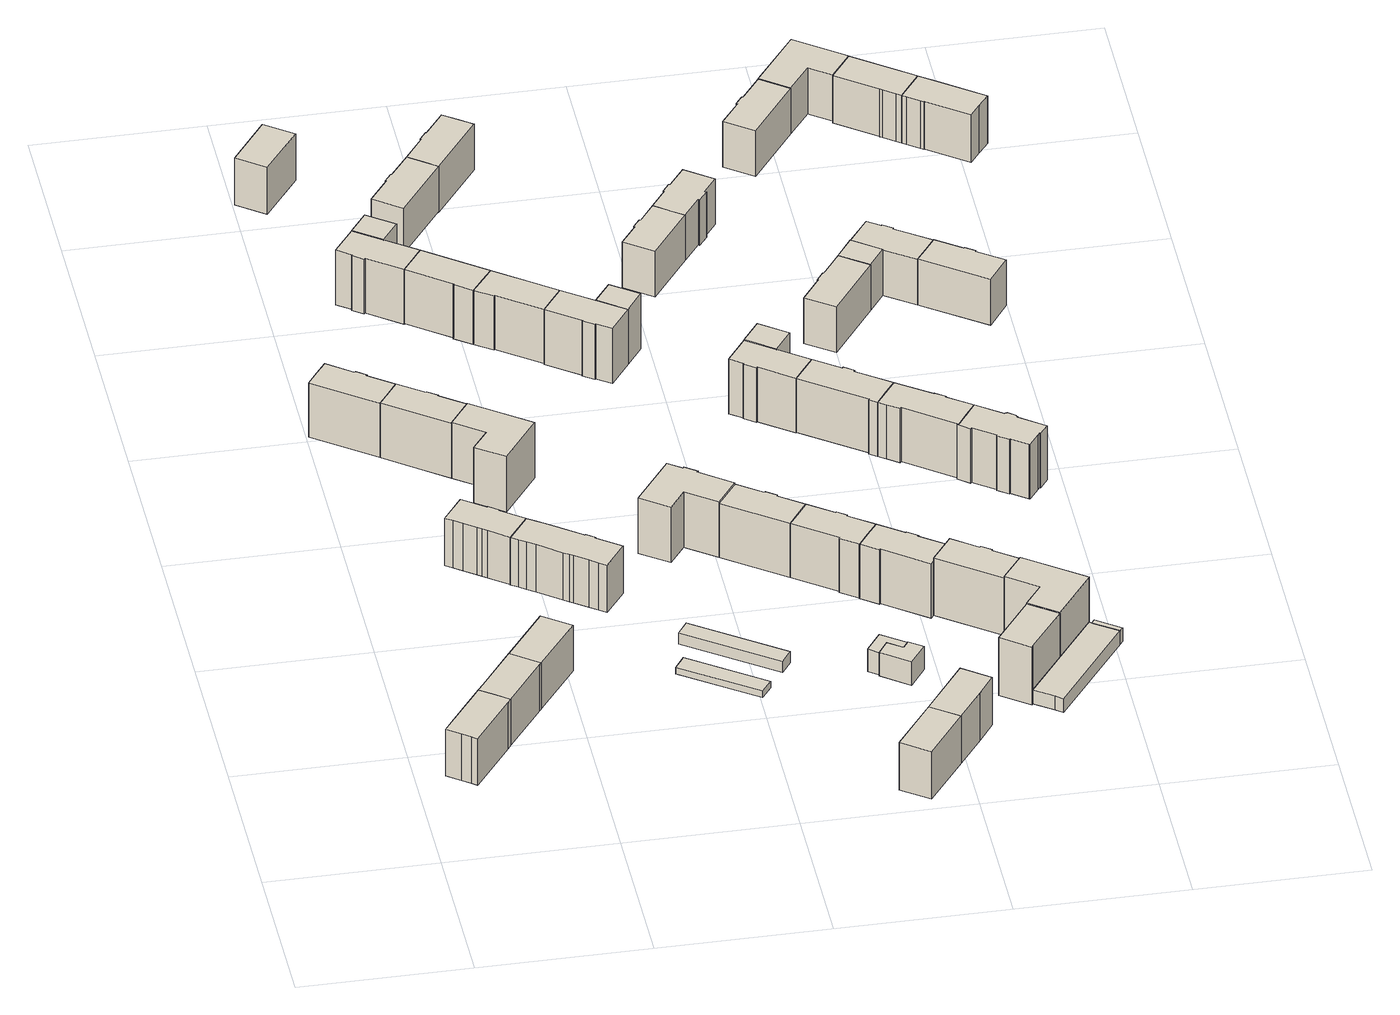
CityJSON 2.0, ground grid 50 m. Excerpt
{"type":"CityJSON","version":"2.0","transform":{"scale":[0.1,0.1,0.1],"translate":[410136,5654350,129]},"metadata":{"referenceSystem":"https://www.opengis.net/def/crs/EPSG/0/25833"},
"CityObjects":{
"building1":{"type":"Building","attributes":{"Dachtyp_tdc":"tdcGableRoof","Gemeindeschluessel":14612000,"Dachneigung":37.57,"QualitaetDacherkennung":83,"Geometrietyp2DReferenz":"3000","measuredHeight":17.57,"function":"31001_9998","roofType":"3100"},"geometry":[{"type":"Solid","lod":"1","boundaries":[[[[0,1,2,3,4,5,6,7,8,9]],[[10,11,12,13,14,15,16,17,18,19]],[[9,11,10,0]],[[8,12,11,9]],[[7,13,12,8]],[[6,14,13,7]],[[5,15,14,6]],[[4,16,15,5]],[[3,17,16,4]],[[2,18,17,3]],[[1,19,18,2]],[[0,10,19,1]]]]}]},
"building2":{"type":"Building","attributes":{"Dachtyp_tdc":"tdcFreeFormRoof","Gemeindeschluessel":14612000,"Dachneigung":37.71,"QualitaetDacherkennung":87,"Geometrietyp2DReferenz":"3000","measuredHeight":17.59,"function":"31001_9998","roofType":"5000"},"geometry":[{"type":"Solid","lod":"1","boundaries":[[[[4,2,20,21,22,23]],[[16,24,25,26,27,18]],[[23,24,16,4]],[[22,25,24,23]],[[21,26,25,22]],[[20,27,26,21]],[[2,18,27,20]],[[4,16,18,2]]]]}]},
"building3":{"type":"Building","attributes":{"Dachtyp_tdc":"tdcFreeFormRoof","Gemeindeschluessel":14612000,"Dachneigung":37.83,"QualitaetDacherkennung":88,"Geometrietyp2DReferenz":"3000","measuredHeight":17.58,"function":"31001_9998","roofType":"5000"},"geometry":[{"type":"Solid","lod":"1","boundaries":[[[[28,29,30,31,32]],[[33,34,35,36,37]],[[32,34,33,28]],[[31,35,34,32]],[[30,36,35,31]],[[29,37,36,30]],[[28,33,37,29]]]]}]},
"building4":{"type":"Building","attributes":{"Dachtyp_tdc":"tdcGableRoof","Gemeindeschluessel":14612000,"Dachneigung":37.87,"QualitaetDacherkennung":67,"Geometrietyp2DReferenz":"3000","measuredHeight":20.42,"function":"31001_9998","roofType":"3100"},"geometry":[{"type":"Solid","lod":"1","boundaries":[[[[38,39,40,41,42,43,44,45,46,47]],[[48,49,50,51,52,53,54,55,56,57]],[[47,49,48,38]],[[46,50,49,47]],[[45,51,50,46]],[[44,52,51,45]],[[43,53,52,44]],[[42,54,53,43]],[[41,55,54,42]],[[40,56,55,41]],[[39,57,56,40]],[[38,48,57,39]]]]}]},
"building5":{"type":"Building","attributes":{"Dachtyp_tdc":"tdcFreeFormRoof","Gemeindeschluessel":14612000,"Dachneigung":38.05,"QualitaetDacherkennung":82,"Geometrietyp2DReferenz":"3000","measuredHeight":18,"function":"31001_9998","roofType":"5000"},"geometry":[{"type":"Solid","lod":"1","boundaries":[[[[58,59,60,61,62,63,64,65,66,67,68,69,70]],[[71,72,73,74,75,76,77,78,79,80,81,82,83]],[[70,72,71,58]],[[69,73,72,70]],[[68,74,73,69]],[[67,75,74,68]],[[66,76,75,67]],[[65,77,76,66]],[[64,78,77,65]],[[63,79,78,64]],[[62,80,79,63]],[[61,81,80,62]],[[60,82,81,61]],[[59,83,82,60]],[[58,71,83,59]]]]}]},
"building6":{"type":"Building","attributes":{"Dachtyp_tdc":"tdcGableRoof","Gemeindeschluessel":14612000,"Dachneigung":37.83,"QualitaetDacherkennung":66,"Geometrietyp2DReferenz":"3000","measuredHeight":20.47,"function":"31001_9998","roofType":"3100"},"geometry":[{"type":"Solid","lod":"1","boundaries":[[[[84,85,86,87,88,89,90,91,92,93]],[[94,51,95,96,97,98,99,100,101,53]],[[93,51,94,84]],[[92,95,51,93]],[[91,96,95,92]],[[90,97,96,91]],[[89,98,97,90]],[[88,99,98,89]],[[87,100,99,88]],[[86,101,100,87]],[[85,53,101,86]],[[84,94,53,85]]]]}]},
"building7":{"type":"Building","attributes":{"Dachtyp_tdc":"tdcFreeFormRoof","Gemeindeschluessel":14612000,"Dachneigung":37.45,"QualitaetDacherkennung":85,"Geometrietyp2DReferenz":"3000","measuredHeight":18.05,"function":"31001_9998","roofType":"5000"},"geometry":[{"type":"Solid","lod":"1","boundaries":[[[[102,103,104,105,106,107,108,109,110,111,112,113,114,115,116,117,118,119,120]],[[121,122,123,124,125,126,127,128,129,130,131,132,133,134,135,136,137,138,139]],[[120,122,121,102]],[[119,123,122,120]],[[118,124,123,119]],[[117,125,124,118]],[[116,126,125,117]],[[115,127,126,116]],[[114,128,127,115]],[[113,129,128,114]],[[112,130,129,113]],[[111,131,130,112]],[[110,132,131,111]],[[109,133,132,110]],[[108,134,133,109]],[[107,135,134,108]],[[106,136,135,107]],[[105,137,136,106]],[[104,138,137,105]],[[103,139,138,104]],[[102,121,139,103]]]]}]},
"building8":{"type":"Building","attributes":{"Dachtyp_tdc":"tdcFreeFormRoof","Gemeindeschluessel":14612000,"Dachneigung":40.35,"QualitaetDacherkennung":37,"Geometrietyp2DReferenz":"3000","measuredHeight":20.98,"function":"31001_9998","roofType":"5000"},"geometry":[{"type":"Solid","lod":"1","boundaries":[[[[140,141,142,143,144,145]],[[146,147,101,99,148,149]],[[145,147,146,140]],[[144,101,147,145]],[[143,99,101,144]],[[142,148,99,143]],[[141,149,148,142]],[[140,146,149,141]]]]}]},
"building9":{"type":"Building","attributes":{"Dachtyp_tdc":"tdcHipAndGableRoof","Gemeindeschluessel":14612000,"Dachneigung":36.83,"QualitaetDacherkennung":81,"Geometrietyp2DReferenz":"3000","measuredHeight":17.67,"function":"31001_9998","roofType":"5000"},"geometry":[{"type":"Solid","lod":"1","boundaries":[[[[150,151,152,153]],[[154,155,156,157]],[[153,155,154,150]],[[152,156,155,153]],[[151,157,156,152]],[[150,154,157,151]]]]}]},
"building10":{"type":"Building","attributes":{"Gemeindeschluessel":14612000,"Geometrietyp2DReferenz":"3000","function":"31001_9998","roofType":"9999"},"children":["building10-1","building10-2"]},
"building10-1":{"type":"BuildingPart","attributes":{"Dachtyp_tdc":"tdcHipAndGableRoof","Dachneigung":36.81,"QualitaetDacherkennung":64,"Geometrietyp2DReferenz":"3000","measuredHeight":20.54,"roofType":"5000"},"parents":["building10"],"geometry":[{"type":"Solid","lod":"1","boundaries":[[[[158,159,160,161]],[[162,163,164,165]],[[161,163,162,158]],[[160,164,163,161]],[[159,165,164,160]],[[158,162,165,159]]]]}]},
"building10-2":{"type":"BuildingPart","attributes":{"Dachtyp_tdc":"tdcHipAndGableRoof","Dachneigung":37.58,"QualitaetDacherkennung":65,"Geometrietyp2DReferenz":"3000","measuredHeight":20.61,"roofType":"5000"},"parents":["building10"],"geometry":[{"type":"Solid","lod":"1","boundaries":[[[[166,167,168,169,170,171,172,173,174,175]],[[176,177,178,179,180,181,182,162,165,183]],[[175,177,176,166]],[[174,178,177,175]],[[173,179,178,174]],[[172,180,179,173]],[[171,181,180,172]],[[170,182,181,171]],[[169,162,182,170]],[[168,165,162,169]],[[167,183,165,168]],[[166,176,183,167]]]]}]},
"building11":{"type":"Building","attributes":{"Dachtyp_tdc":"tdcPolyFlatRoof","Gemeindeschluessel":14612000,"Dachneigung":2.98,"QualitaetDacherkennung":85,"Geometrietyp2DReferenz":"3000","measuredHeight":2.38,"function":"31001_2463","roofType":"2100"},"geometry":[{"type":"Solid","lod":"1","boundaries":[[[[184,185,186,187]],[[188,189,190,191]],[[187,189,188,184]],[[186,190,189,187]],[[185,191,190,186]],[[184,188,191,185]]]]}]},
"building12":{"type":"Building","attributes":{"Dachtyp_tdc":"tdcGableRoof","Gemeindeschluessel":14612000,"Dachneigung":10.76,"QualitaetDacherkennung":6,"Geometrietyp2DReferenz":"3000","measuredHeight":5.97,"function":"31001_2463","roofType":"3100"},"geometry":[{"type":"Solid","lod":"1","boundaries":[[[[192,193,194,195]],[[196,197,198,199]],[[195,197,196,192]],[[194,198,197,195]],[[193,199,198,194]],[[192,196,199,193]]]]}]},
"building13":{"type":"Building","attributes":{"Dachtyp_tdc":"tdcGableRoof","Gemeindeschluessel":14612000,"Dachneigung":37.55,"QualitaetDacherkennung":70,"Geometrietyp2DReferenz":"3000","measuredHeight":20.41,"function":"31001_9998","roofType":"3100"},"geometry":[{"type":"Solid","lod":"1","boundaries":[[[[200,201,202,203,204,167,205,175,206]],[[207,208,209,210,211,212,213,214,215]],[[206,208,207,200]],[[175,209,208,206]],[[205,210,209,175]],[[167,211,210,205]],[[204,212,211,167]],[[203,213,212,204]],[[202,214,213,203]],[[201,215,214,202]],[[200,207,215,201]]]]}]},
"building14":{"type":"Building","attributes":{"Dachtyp_tdc":"tdcHipAndGableRoof","Gemeindeschluessel":14612000,"Dachneigung":37.38,"QualitaetDacherkennung":82,"Geometrietyp2DReferenz":"3000","measuredHeight":17.36,"function":"31001_9998","roofType":"5000"},"geometry":[{"type":"Solid","lod":"1","boundaries":[[[[216,217,218,219,220,221,222,223,224]],[[225,226,227,228,229,230,231,232,233]],[[224,226,225,216]],[[223,227,226,224]],[[222,228,227,223]],[[221,229,228,222]],[[220,230,229,221]],[[219,231,230,220]],[[218,232,231,219]],[[217,233,232,218]],[[216,225,233,217]]]]}]},
"building15":{"type":"Building","attributes":{"Dachtyp_tdc":"tdcFreeFormRoof","Gemeindeschluessel":14612000,"Dachneigung":41.15,"QualitaetDacherkennung":49,"Geometrietyp2DReferenz":"3000","measuredHeight":20.94,"function":"31001_9998","roofType":"5000"},"geometry":[{"type":"Solid","lod":"1","boundaries":[[[[234,235,236,237,238,239,240,241,242,243]],[[244,245,246,247,248,249,250,251,252,253]],[[243,245,244,234]],[[242,246,245,243]],[[241,247,246,242]],[[240,248,247,241]],[[239,249,248,240]],[[238,250,249,239]],[[237,251,250,238]],[[236,252,251,237]],[[235,253,252,236]],[[234,244,253,235]]]]}]},
"building16":{"type":"Building","attributes":{"Dachtyp_tdc":"tdcGableRoof","Gemeindeschluessel":14612000,"Dachneigung":37.67,"QualitaetDacherkennung":70,"Geometrietyp2DReferenz":"3000","measuredHeight":20.42,"function":"31001_9998","roofType":"3100"},"geometry":[{"type":"Solid","lod":"1","boundaries":[[[[254,255,256,257,258,204,203,202,201]],[[259,215,214,213,212,260,261,262,263]],[[201,215,259,254]],[[202,214,215,201]],[[203,213,214,202]],[[204,212,213,203]],[[258,260,212,204]],[[257,261,260,258]],[[256,262,261,257]],[[255,263,262,256]],[[254,259,263,255]]]]}]},
"building17":{"type":"Building","attributes":{"Dachtyp_tdc":"tdcGableRoof","Gemeindeschluessel":14612000,"Dachneigung":37.59,"QualitaetDacherkennung":86,"Geometrietyp2DReferenz":"3000","measuredHeight":17.93,"function":"31001_9998","roofType":"3100"},"geometry":[{"type":"Solid","lod":"1","boundaries":[[[[264,265,266,267]],[[268,269,270,271]],[[267,269,268,264]],[[266,270,269,267]],[[265,271,270,266]],[[264,268,271,265]]]]}]},
"building18":{"type":"Building","attributes":{"Dachtyp_tdc":"tdcGableRoof","Gemeindeschluessel":14612000,"Dachneigung":37.91,"QualitaetDacherkennung":81,"Geometrietyp2DReferenz":"3000","measuredHeight":20.48,"function":"31001_9998","roofType":"3100"},"geometry":[{"type":"Solid","lod":"1","boundaries":[[[[272,273,274,275,276,277,278,279,280,281]],[[282,249,283,284,285,286,287,288,289,250]],[[281,249,282,272]],[[280,283,249,281]],[[279,284,283,280]],[[278,285,284,279]],[[277,286,285,278]],[[276,287,286,277]],[[275,288,287,276]],[[274,289,288,275]],[[273,250,289,274]],[[272,282,250,273]]]]}]},
"building19":{"type":"Building","attributes":{"Gemeindeschluessel":14612000,"Geometrietyp2DReferenz":"3000","function":"31001_9998","roofType":"9999"},"children":["building19-1","building19-2"]},
"building19-1":{"type":"BuildingPart","attributes":{"Dachtyp_tdc":"tdcHipAndGableRoof","Dachneigung":37.57,"QualitaetDacherkennung":67,"Geometrietyp2DReferenz":"3000","measuredHeight":20.62,"roofType":"5000"},"parents":["building19"],"geometry":[{"type":"Solid","lod":"1","boundaries":[[[[290,291,292,293,294,295,258,257,256,296]],[[297,298,299,300,301,302,303,304,305,306]],[[296,298,297,290]],[[256,299,298,296]],[[257,300,299,256]],[[258,301,300,257]],[[295,302,301,258]],[[294,303,302,295]],[[293,304,303,294]],[[292,305,304,293]],[[291,306,305,292]],[[290,297,306,291]]]]}]},
"building19-2":{"type":"BuildingPart","attributes":{"Dachtyp_tdc":"tdcHipAndGableRoof","Dachneigung":37.26,"QualitaetDacherkennung":61,"Geometrietyp2DReferenz":"3000","measuredHeight":20.54,"roofType":"5000"},"parents":["building19"],"geometry":[{"type":"Solid","lod":"1","boundaries":[[[[307,308,309,310]],[[302,311,312,303]],[[310,311,302,307]],[[309,312,311,310]],[[308,303,312,309]],[[307,302,303,308]]]]}]},
"building20":{"type":"Building","attributes":{"Dachtyp_tdc":"tdcGableRoof","Gemeindeschluessel":14612000,"Dachneigung":37.75,"QualitaetDacherkennung":85,"Geometrietyp2DReferenz":"3000","measuredHeight":17.6,"function":"31001_9998","roofType":"3100"},"geometry":[{"type":"Solid","lod":"1","boundaries":[[[[313,314,223,315,221,316,317,318,319,320,321,322]],[[323,324,325,326,327,328,329,330,331,332,333,334]],[[322,324,323,313]],[[321,325,324,322]],[[320,326,325,321]],[[319,327,326,320]],[[318,328,327,319]],[[317,329,328,318]],[[316,330,329,317]],[[221,331,330,316]],[[315,332,331,221]],[[223,333,332,315]],[[314,334,333,223]],[[313,323,334,314]]]]}]},
"building21":{"type":"Building","attributes":{"Dachtyp_tdc":"tdcFreeFormRoof","Gemeindeschluessel":14612000,"Dachneigung":66.85,"QualitaetDacherkennung":15,"Geometrietyp2DReferenz":"3000","measuredHeight":9.74,"function":"31001_9998","roofType":"5000"},"geometry":[{"type":"Solid","lod":"1","boundaries":[[[[335,336,337,338,339,340]],[[341,342,343,344,345,346]],[[340,342,341,335]],[[339,343,342,340]],[[338,344,343,339]],[[337,345,344,338]],[[336,346,345,337]],[[335,341,346,336]]]]}]},
"building22":{"type":"Building","attributes":{"Dachtyp_tdc":"tdcFreeFormRoof","Gemeindeschluessel":14612000,"Dachneigung":37.5,"QualitaetDacherkennung":86,"Geometrietyp2DReferenz":"3000","measuredHeight":17.96,"function":"31001_9998","roofType":"5000"},"geometry":[{"type":"Solid","lod":"1","boundaries":[[[[267,266,347,348,349]],[[350,351,352,353,354]],[[349,351,350,267]],[[348,352,351,349]],[[347,353,352,348]],[[266,354,353,347]],[[267,350,354,266]]]]}]},
"building23":{"type":"Building","attributes":{"Dachtyp_tdc":"tdcFreeFormRoof","Gemeindeschluessel":14612000,"Dachneigung":45.91,"QualitaetDacherkennung":83,"Geometrietyp2DReferenz":"3000","measuredHeight":9.21,"function":"31001_9998","roofType":"5000"},"geometry":[{"type":"Solid","lod":"1","boundaries":[[[[355,356,357,358,359,360,361]],[[362,363,364,365,366,367,368]],[[361,363,362,355]],[[360,364,363,361]],[[359,365,364,360]],[[358,366,365,359]],[[357,367,366,358]],[[356,368,367,357]],[[355,362,368,356]]]]}]},
"building24":{"type":"Building","attributes":{"Dachtyp_tdc":"tdcGableRoof","Gemeindeschluessel":14612000,"Dachneigung":37.42,"QualitaetDacherkennung":82,"Geometrietyp2DReferenz":"3000","measuredHeight":20.48,"function":"31001_9998","roofType":"3100"},"geometry":[{"type":"Solid","lod":"1","boundaries":[[[[369,370,371,372,373,374,375,376,377,276,275,274,378]],[[379,380,289,288,287,381,382,383,384,385,386,387,388]],[[378,380,379,369]],[[274,289,380,378]],[[275,288,289,274]],[[276,287,288,275]],[[377,381,287,276]],[[376,382,381,377]],[[375,383,382,376]],[[374,384,383,375]],[[373,385,384,374]],[[372,386,385,373]],[[371,387,386,372]],[[370,388,387,371]],[[369,379,388,370]]]]}]},
"building25":{"type":"Building","attributes":{"Dachtyp_tdc":"tdcFreeFormRoof","Gemeindeschluessel":14612000,"Dachneigung":37.56,"QualitaetDacherkennung":84,"Geometrietyp2DReferenz":"3000","measuredHeight":20.49,"function":"31001_9998","roofType":"5000"},"geometry":[{"type":"Solid","lod":"1","boundaries":[[[[370,389,390,391,392,393,394,395,396,397,373,371]],[[398,399,400,401,402,403,404,405,406,407,408,409]],[[371,399,398,370]],[[373,400,399,371]],[[397,401,400,373]],[[396,402,401,397]],[[395,403,402,396]],[[394,404,403,395]],[[393,405,404,394]],[[392,406,405,393]],[[391,407,406,392]],[[390,408,407,391]],[[389,409,408,390]],[[370,398,409,389]]]]}]},
"building26":{"type":"Building","attributes":{"Gemeindeschluessel":14612000,"Geometrietyp2DReferenz":"3000","function":"31001_9998","roofType":"9999"},"children":["building26-1","building26-2"]},
"building26-1":{"type":"BuildingPart","attributes":{"Dachtyp_tdc":"tdcHipAndGableRoof","Dachneigung":36.98,"QualitaetDacherkennung":64,"Geometrietyp2DReferenz":"3000","measuredHeight":20.52,"roofType":"5000"},"parents":["building26"],"geometry":[{"type":"Solid","lod":"1","boundaries":[[[[410,411,412,413]],[[414,415,416,417]],[[413,415,414,410]],[[412,416,415,413]],[[411,417,416,412]],[[410,414,417,411]]]]}]},
"building26-2":{"type":"BuildingPart","attributes":{"Dachtyp_tdc":"tdcHipAndGableRoof","Dachneigung":37.46,"QualitaetDacherkennung":65,"Geometrietyp2DReferenz":"3000","measuredHeight":20.56,"roofType":"5000"},"parents":["building26"],"geometry":[{"type":"Solid","lod":"1","boundaries":[[[[418,419,420,421,422,423,424,425,426,427]],[[428,429,430,431,432,433,434,414,417,435]],[[427,429,428,418]],[[426,430,429,427]],[[425,431,430,426]],[[424,432,431,425]],[[423,433,432,424]],[[422,434,433,423]],[[421,414,434,422]],[[420,417,414,421]],[[419,435,417,420]],[[418,428,435,419]]]]}]},
"building27":{"type":"Building","attributes":{"Dachtyp_tdc":"tdcHipAndGableRoof","Gemeindeschluessel":14612000,"Dachneigung":37.57,"QualitaetDacherkennung":80,"Geometrietyp2DReferenz":"3000","measuredHeight":17.49,"function":"31001_9998","roofType":"5000"},"geometry":[{"type":"Solid","lod":"1","boundaries":[[[[436,437,438,439,440,441,442,443,444,445]],[[446,447,448,449,450,451,452,453,454,455]],[[445,447,446,436]],[[444,448,447,445]],[[443,449,448,444]],[[442,450,449,443]],[[441,451,450,442]],[[440,452,451,441]],[[439,453,452,440]],[[438,454,453,439]],[[437,455,454,438]],[[436,446,455,437]]]]}]},
"building28":{"type":"Building","attributes":{"Dachtyp_tdc":"tdcHipAndGableRoof","Gemeindeschluessel":14612000,"Dachneigung":37.59,"QualitaetDacherkennung":79,"Geometrietyp2DReferenz":"3000","measuredHeight":21.52,"function":"31001_9998","roofType":"5000"},"geometry":[{"type":"Solid","lod":"1","boundaries":[[[[456,457,458,459,460,461,462,463,464,465]],[[466,467,468,469,470,406,405,471,472,473]],[[465,467,466,456]],[[464,468,467,465]],[[463,469,468,464]],[[462,470,469,463]],[[461,406,470,462]],[[460,405,406,461]],[[459,471,405,460]],[[458,472,471,459]],[[457,473,472,458]],[[456,466,473,457]]]]}]},
"building29":{"type":"Building","attributes":{"Dachtyp_tdc":"tdcGableRoof","Gemeindeschluessel":14612000,"Dachneigung":37.75,"QualitaetDacherkennung":70,"Geometrietyp2DReferenz":"3000","measuredHeight":20.46,"function":"31001_9998","roofType":"3100"},"geometry":[{"type":"Solid","lod":"1","boundaries":[[[[474,475,476,477,478,479,480,481,482,483,419,418,427]],[[484,485,486,487,488,489,490,491,492,493,494,495,496]],[[427,485,484,474]],[[418,486,485,427]],[[419,487,486,418]],[[483,488,487,419]],[[482,489,488,483]],[[481,490,489,482]],[[480,491,490,481]],[[479,492,491,480]],[[478,493,492,479]],[[477,494,493,478]],[[476,495,494,477]],[[475,496,495,476]],[[474,484,496,475]]]]}]},
"building30":{"type":"Building","attributes":{"Gemeindeschluessel":14612000,"Geometrietyp2DReferenz":"3000","function":"31001_9998","roofType":"9999"},"children":["building30-1","building30-2","building30-3"]},
"building30-1":{"type":"BuildingPart","attributes":{"Dachtyp_tdc":"tdcPolyFlatRoof","Dachneigung":4.83,"QualitaetDacherkennung":64,"Geometrietyp2DReferenz":"3000","measuredHeight":4.69,"roofType":"2100"},"parents":["building30"],"geometry":[{"type":"Solid","lod":"1","boundaries":[[[[497,498,499,500]],[[501,502,503,504]],[[500,502,501,497]],[[499,503,502,500]],[[498,504,503,499]],[[497,501,504,498]]]]}]},
"building30-2":{"type":"BuildingPart","attributes":{"Dachtyp_tdc":"tdcPolyFlatRoof","Dachneigung":0,"QualitaetDacherkennung":84,"Geometrietyp2DReferenz":"3000","measuredHeight":4.61,"roofType":"1000"},"parents":["building30"],"geometry":[{"type":"Solid","lod":"1","boundaries":[[[[505,500,499,506,507,508,509]],[[510,511,512,513,514,503,502]],[[509,511,510,505]],[[508,512,511,509]],[[507,513,512,508]],[[506,514,513,507]],[[499,503,514,506]],[[500,502,503,499]],[[505,510,502,500]]]]}]},
"building30-3":{"type":"BuildingPart","attributes":{"Dachtyp_tdc":"tdcHipAndGableRoof","Dachneigung":37.67,"QualitaetDacherkennung":85,"Geometrietyp2DReferenz":"3000","measuredHeight":21.41,"roofType":"5000"},"parents":["building30"],"geometry":[{"type":"Solid","lod":"1","boundaries":[[[[515,516,517,518,519,520,521]],[[522,513,512,523,524,525,526]],[[521,513,522,515]],[[520,512,513,521]],[[519,523,512,520]],[[518,524,523,519]],[[517,525,524,518]],[[516,526,525,517]],[[515,522,526,516]]]]}]},
"building31":{"type":"Building","attributes":{"Dachtyp_tdc":"tdcHipAndGableRoof","Gemeindeschluessel":14612000,"Dachneigung":37.31,"QualitaetDacherkennung":77,"Geometrietyp2DReferenz":"3000","measuredHeight":17.5,"function":"31001_9998","roofType":"5000"},"geometry":[{"type":"Solid","lod":"1","boundaries":[[[[527,528,529,530,531,532,533,534,535,444,443,442,441,536]],[[537,538,451,450,449,448,539,540,541,542,543,544,545,546]],[[536,538,537,527]],[[441,451,538,536]],[[442,450,451,441]],[[443,449,450,442]],[[444,448,449,443]],[[535,539,448,444]],[[534,540,539,535]],[[533,541,540,534]],[[532,542,541,533]],[[531,543,542,532]],[[530,544,543,531]],[[529,545,544,530]],[[528,546,545,529]],[[527,537,546,528]]]]}]},
"building32":{"type":"Building","attributes":{"Dachtyp_tdc":"tdcFreeFormRoof","Gemeindeschluessel":14612000,"Dachneigung":39.66,"QualitaetDacherkennung":48,"Geometrietyp2DReferenz":"3000","measuredHeight":21.93,"function":"31001_9998","roofType":"5000"},"geometry":[{"type":"Solid","lod":"1","boundaries":[[[[547,548,549,550,551,552,553]],[[526,554,555,556,557,514,513]],[[553,554,526,547]],[[552,555,554,553]],[[551,556,555,552]],[[550,557,556,551]],[[549,514,557,550]],[[548,513,514,549]],[[547,526,513,548]]]]}]},
"building33":{"type":"Building","attributes":{"Dachtyp_tdc":"tdcGableRoof","Gemeindeschluessel":14612000,"Dachneigung":37.88,"QualitaetDacherkennung":78,"Geometrietyp2DReferenz":"3000","measuredHeight":20.46,"function":"31001_9998","roofType":"3100"},"geometry":[{"type":"Solid","lod":"1","boundaries":[[[[558,559,478,477,476,560,561,562,563,564,565,566,567,568,569]],[[570,571,572,573,574,575,576,577,578,579,580,495,494,493,581]],[[569,571,570,558]],[[568,572,571,569]],[[567,573,572,568]],[[566,574,573,567]],[[565,575,574,566]],[[564,576,575,565]],[[563,577,576,564]],[[562,578,577,563]],[[561,579,578,562]],[[560,580,579,561]],[[476,495,580,560]],[[477,494,495,476]],[[478,493,494,477]],[[559,581,493,478]],[[558,570,581,559]]]]}]},
"building34":{"type":"Building","attributes":{"Dachtyp_tdc":"tdcHipAndGableRoof","Gemeindeschluessel":14612000,"Dachneigung":37.26,"QualitaetDacherkennung":82,"Geometrietyp2DReferenz":"3000","measuredHeight":17.44,"function":"31001_9998","roofType":"5000"},"geometry":[{"type":"Solid","lod":"1","boundaries":[[[[582,583,584,585,586,587,588,589,590]],[[591,592,593,594,595,596,597,598,599]],[[590,592,591,582]],[[589,593,592,590]],[[588,594,593,589]],[[587,595,594,588]],[[586,596,595,587]],[[585,597,596,586]],[[584,598,597,585]],[[583,599,598,584]],[[582,591,599,583]]]]}]},
"building35":{"type":"Building","attributes":{"Dachtyp_tdc":"tdcGableRoof","Gemeindeschluessel":14612000,"Dachneigung":38.01,"QualitaetDacherkennung":74,"Geometrietyp2DReferenz":"3000","measuredHeight":20.56,"function":"31001_9998","roofType":"3100"},"geometry":[{"type":"Solid","lod":"1","boundaries":[[[[600,601,602,603,604,605,606,607,608,609,610,611,612,613,614,566,615,564,563,616,617,618,619,620,621]],[[622,623,624,625,626,627,628,629,630,631,632,633,634,635,636,637,638,639,640,641,642,643,644,645,646]],[[621,623,622,600]],[[620,624,623,621]],[[619,625,624,620]],[[618,626,625,619]],[[617,627,626,618]],[[616,628,627,617]],[[563,629,628,616]],[[564,630,629,563]],[[615,631,630,564]],[[566,632,631,615]],[[614,633,632,566]],[[613,634,633,614]],[[612,635,634,613]],[[611,636,635,612]],[[610,637,636,611]],[[609,638,637,610]],[[608,639,638,609]],[[607,640,639,608]],[[606,641,640,607]],[[605,642,641,606]],[[604,643,642,605]],[[603,644,643,604]],[[602,645,644,603]],[[601,646,645,602]],[[600,622,646,601]]]]}]},
"building36":{"type":"Building","attributes":{"Dachtyp_tdc":"tdcHipAndGableRoof","Gemeindeschluessel":14612000,"Dachneigung":38.06,"QualitaetDacherkennung":81,"Geometrietyp2DReferenz":"3000","measuredHeight":17.48,"function":"31001_9998","roofType":"5000"},"geometry":[{"type":"Solid","lod":"1","boundaries":[[[[647,648,649,650,651,652,653,654,655]],[[656,657,658,659,660,661,662,663,664]],[[655,657,656,647]],[[654,658,657,655]],[[653,659,658,654]],[[652,660,659,653]],[[651,661,660,652]],[[650,662,661,651]],[[649,663,662,650]],[[648,664,663,649]],[[647,656,664,648]]]]}]},
"building37":{"type":"Building","attributes":{"Gemeindeschluessel":14612000,"Geometrietyp2DReferenz":"3000","function":"31001_9998","roofType":"9999"},"children":["building37-1","building37-2"]},
"building37-1":{"type":"BuildingPart","attributes":{"Dachtyp_tdc":"tdcHipAndGableRoof","Dachneigung":37.56,"QualitaetDacherkennung":65,"Geometrietyp2DReferenz":"3000","measuredHeight":17.47,"roofType":"5000"},"parents":["building37"],"geometry":[{"type":"Solid","lod":"1","boundaries":[[[[665,666,667,668,669,670,671,672,673,674]],[[675,676,677,678,679,680,681,682,683,684]],[[674,676,675,665]],[[673,677,676,674]],[[672,678,677,673]],[[671,679,678,672]],[[670,680,679,671]],[[669,681,680,670]],[[668,682,681,669]],[[667,683,682,668]],[[666,684,683,667]],[[665,675,684,666]]]]}]},
"building37-2":{"type":"BuildingPart","attributes":{"Dachtyp_tdc":"tdcGableRoof","Dachneigung":37.13,"QualitaetDacherkennung":80,"Geometrietyp2DReferenz":"3000","measuredHeight":17.5,"roofType":"3100"},"parents":["building37"],"geometry":[{"type":"Solid","lod":"1","boundaries":[[[[685,686,687,688]],[[680,689,690,681]],[[688,689,680,685]],[[687,690,689,688]],[[686,681,690,687]],[[685,680,681,686]]]]}]},
"building38":{"type":"Building","attributes":{"Dachtyp_tdc":"tdcHipAndGableRoof","Gemeindeschluessel":14612000,"Dachneigung":37.69,"QualitaetDacherkennung":73,"Geometrietyp2DReferenz":"3000","measuredHeight":17.57,"function":"31001_9998","roofType":"5000"},"geometry":[{"type":"Solid","lod":"1","boundaries":[[[[691,692,693,694,695,696,697,698,699]],[[677,700,701,702,703,704,705,679,678]],[[699,700,677,691]],[[698,701,700,699]],[[697,702,701,698]],[[696,703,702,697]],[[695,704,703,696]],[[694,705,704,695]],[[693,679,705,694]],[[692,678,679,693]],[[691,677,678,692]]]]}]},
"building39":{"type":"Building","attributes":{"Dachtyp_tdc":"tdcFreeFormRoof","Gemeindeschluessel":14612000,"Dachneigung":37.09,"QualitaetDacherkennung":79,"Geometrietyp2DReferenz":"3000","measuredHeight":17.48,"function":"31001_9998","roofType":"5000"},"geometry":[{"type":"Solid","lod":"1","boundaries":[[[[706,707,708,709,710,711]],[[658,712,713,714,715,660]],[[711,712,658,706]],[[710,713,712,711]],[[709,714,713,710]],[[708,715,714,709]],[[707,660,715,708]],[[706,658,660,707]]]]}]},
"building40":{"type":"Building","attributes":{"Dachtyp_tdc":"tdcFreeFormRoof","Gemeindeschluessel":14612000,"Dachneigung":37.57,"QualitaetDacherkennung":72,"Geometrietyp2DReferenz":"3000","measuredHeight":18.08,"function":"31001_9998","roofType":"5000"},"geometry":[{"type":"Solid","lod":"1","boundaries":[[[[716,717,718,719,720,721,722,723,724,725]],[[726,727,728,729,730,731,732,733,734,735]],[[725,727,726,716]],[[724,728,727,725]],[[723,729,728,724]],[[722,730,729,723]],[[721,731,730,722]],[[720,732,731,721]],[[719,733,732,720]],[[718,734,733,719]],[[717,735,734,718]],[[716,726,735,717]]]]}]},
"building41":{"type":"Building","attributes":{"Dachtyp_tdc":"tdcGableRoof","Gemeindeschluessel":14612000,"Dachneigung":37.6,"QualitaetDacherkennung":72,"Geometrietyp2DReferenz":"3000","measuredHeight":18.08,"function":"31001_9998","roofType":"3100"},"geometry":[{"type":"Solid","lod":"1","boundaries":[[[[736,737,721,738,720,739,740,741,742,743,744,745]],[[746,747,748,749,750,751,752,753,732,754,731,755]],[[745,747,746,736]],[[744,748,747,745]],[[743,749,748,744]],[[742,750,749,743]],[[741,751,750,742]],[[740,752,751,741]],[[739,753,752,740]],[[720,732,753,739]],[[738,754,732,720]],[[721,731,754,738]],[[737,755,731,721]],[[736,746,755,737]]]]}]}
},
"vertices":[
[157,298,190],[270,449,190],[280,463,190],[240,493,190],[200,522,190],[172,484,190],[101,389,190],[78,358,190],[117,328,190],[142,310,190],[157,298,33],[142,310,33],[117,328,33],[78,358,33],[101,389,33],[172,484,33],[200,522,33],[240,493,33],[280,463,33],[270,449,33],
[388,609,190],[393,615,190],[314,675,190],[218,546,190],[218,546,33],[314,675,33],[393,615,33],[388,609,33],
[334,702,189],[314,675,189],[393,615,189],[511,773,189],[431,832,189],[334,702,34],[431,832,34],[511,773,34],[393,615,34],[314,675,34],
[138,2025,205],[135,2022,205],[62,2077,205],[32,2038,205],[2,1997,205],[177,1867,205],[207,1908,205],[236,1947,205],[163,2001,205],[166,2004,205],[138,2025,21],[166,2004,21],[163,2001,21],[236,1947,21],[207,1908,21],[177,1867,21],[2,1997,21],[32,2038,21],[62,2077,21],[135,2022,21],
[418,1212,186],[477,1292,186],[410,1342,186],[412,1344,186],[384,1365,186],[382,1362,186],[316,1412,186],[257,1333,186],[278,1318,186],[303,1299,186],[337,1274,186],[349,1265,186],[363,1254,186],[418,1212,26],[363,1254,26],[349,1265,26],[337,1274,26],[303,1299,26],[278,1318,26],[257,1333,26],[316,1412,26],[382,1362,26],[384,1365,26],[412,1344,26],[410,1342,26],[477,1292,26],
[208,1908,206],[177,1867,206],[352,1737,206],[382,1779,206],[411,1818,206],[338,1872,206],[340,1874,206],[312,1895,206],[310,1893,206],[236,1947,206],[208,1908,21],[310,1893,21],[312,1895,21],[340,1874,21],[338,1872,21],[411,1818,21],[382,1779,21],[352,1737,21],
[621,1187,185],[538,1249,185],[519,1263,185],[497,1278,185],[477,1292,185],[418,1212,185],[438,1198,185],[458,1183,185],[481,1167,185],[548,1116,185],[563,1105,185],[573,1098,185],[611,1070,185],[635,1052,185],[655,1037,185],[715,1117,185],[646,1168,185],[648,1171,185],[623,1189,185],[621,1187,25],[623,1189,25],[648,1171,25],[646,1168,25],[715,1117,25],[655,1037,25],[635,1052,25],[611,1070,25],[573,1098,25],[563,1105,25],[548,1116,25],[481,1167,25],[458,1183,25],[438,1198,25],[418,1212,25],[477,1292,25],[497,1278,25],[519,1263,25],[538,1249,25],
[391,1613,209],[471,1554,209],[576,1696,209],[411,1818,209],[352,1737,209],[437,1674,209],[391,1613,21],[437,1674,21],[576,1696,21],[471,1554,21],
[187,3186,176],[106,3246,176],[2,3105,176],[82,3045,176],[187,3186,18],[82,3045,18],[2,3105,18],[106,3246,18],
[248,2673,206],[327,2615,206],[375,2680,206],[296,2738,206],[248,2673,20],[296,2738,20],[375,2680,20],[327,2615,20],
[386,2510,205],[416,2550,205],[327,2615,205],[248,2673,205],[188,2593,205],[229,2563,205],[227,2559,205],[258,2536,205],[261,2540,205],[356,2469,205],[386,2510,20],[356,2469,20],[261,2540,20],[258,2536,20],[227,2559,20],[229,2563,20],[188,2593,20],[416,2550,20],
[1029,601,53],[815,754,53],[786,713,53],[1000,560,53],[1029,601,31],[1000,560,31],[786,713,31],[815,754,31],
[1104,707,68],[848,891,68],[819,850,68],[1075,667,68],[1104,707,30],[1075,667,30],[819,850,30],[848,891,30],
[476,2375,205],[525,2339,205],[528,2343,205],[559,2383,205],[588,2421,205],[387,2510,205],[478,2379,205],[476,2375,22],[478,2379,22],[356,2469,22],[387,2510,22],[416,2550,22],[588,2421,22],[559,2383,22],[528,2343,22],[525,2339,22],
[411,2962,169],[390,2935,169],[393,2933,169],[337,2858,169],[417,2799,169],[547,2974,169],[508,3003,169],[468,3033,169],[413,2960,169],[411,2962,16],[413,2960,16],[468,3033,16],[508,3003,16],[547,2974,16],[417,2799,16],[337,2858,16],[393,2933,16],[390,2935,16],
[897,1445,207],[790,1300,207],[871,1241,207],[918,1305,207],[1005,1241,207],[1064,1321,207],[972,1390,207],[975,1393,207],[940,1419,207],[937,1415,207],[897,1445,20],[937,1415,20],[940,1419,20],[975,1393,20],[972,1390,20],[1064,1321,20],[1005,1241,20],[918,1305,20],[871,1241,20],[790,1300,20],
[576,2302,205],[578,2305,205],[699,2216,205],[729,2257,205],[758,2296,205],[576,2302,22],[758,2296,22],[729,2257,22],[699,2216,22],[578,2305,22],
[1288,68,191],[1368,9,191],[1478,159,191],[1398,218,191],[1288,68,31],[1398,218,31],[1478,159,31],[1368,9,31],
[1034,1280,203],[1005,1241,203],[1179,1112,203],[1208,1151,203],[1238,1193,203],[1166,1246,203],[1169,1249,203],[1139,1271,203],[1137,1268,203],[1064,1321,203],[1034,1280,20],[1137,1268,20],[1139,1271,20],[1169,1249,20],[1166,1246,20],[1238,1193,20],[1208,1151,20],[1179,1112,20],
[792,2143,205],[824,2120,205],[826,2122,205],[867,2093,205],[925,2173,205],[846,2231,205],[794,2146,205],[792,2143,19],[794,2146,19],[699,2216,19],[729,2257,19],[758,2296,19],[846,2231,19],[925,2173,19],[867,2093,19],[826,2122,19],[824,2120,19],
[846,2231,206],[925,2173,206],[973,2238,206],[894,2296,206],[894,2296,19],[973,2238,19],
[520,3109,169],[522,3107,169],[508,3004,169],[678,3150,169],[664,3161,169],[639,3179,169],[598,3209,169],[595,3205,169],[542,3134,169],[540,3136,169],[520,3109,14],[540,3136,14],[542,3134,14],[595,3205,14],[598,3209,14],[639,3179,14],[664,3161,14],[678,3150,14],[547,2974,14],[508,3004,14],[468,3033,14],[522,3107,14],
[1421,651,97],[1351,702,97],[1307,641,97],[1336,618,97],[1363,658,97],[1405,628,97],[1421,651,21],[1405,628,21],[1363,658,21],[1336,618,21],[1307,641,21],[1351,702,21],
[1549,256,191],[1595,320,191],[1516,379,191],[1398,218,30],[1516,379,30],[1595,320,30],[1549,256,30],[1478,159,30],
[1421,651,99],[1405,628,99],[1363,658,99],[1336,618,99],[1335,617,99],[1414,556,99],[1462,622,99],[1421,651,20],[1462,622,20],[1414,556,20],[1335,617,20],[1336,618,20],[1363,658,20],[1405,628,20],
[1298,1020,203],[1348,983,203],[1351,986,203],[1379,1025,203],[1410,1066,203],[1338,1119,203],[1340,1122,203],[1313,1143,203],[1311,1140,203],[1300,1023,203],[1298,1020,20],[1300,1023,20],[1311,1140,20],[1313,1143,20],[1340,1122,20],[1338,1119,20],[1410,1066,20],[1379,1025,20],[1351,986,20],[1348,983,20],
[1398,946,203],[1400,949,203],[1525,856,203],[1534,868,203],[1585,937,203],[1512,990,203],[1515,993,203],[1485,1015,203],[1483,1012,203],[1348,983,19],[1351,986,19],[1410,1066,19],[1483,1012,19],[1485,1015,19],[1515,993,19],[1512,990,19],[1585,937,19],[1534,868,19],[1525,856,19],[1400,949,19],[1398,946,19],
[1212,1977,205],[1292,1918,205],[1341,1985,205],[1261,2044,205],[1212,1977,18],[1261,2044,18],[1341,1985,18],[1292,1918,18],
[1350,1817,203],[1378,1855,203],[1292,1918,203],[1212,1977,203],[1154,1898,203],[1191,1871,203],[1189,1869,203],[1222,1844,203],[1224,1847,203],[1320,1776,203],[1350,1817,18],[1320,1776,18],[1224,1847,18],[1222,1844,18],[1189,1869,18],[1191,1871,18],[1154,1898,18],[1378,1855,18],
[1042,2633,165],[1021,2606,165],[1024,2603,165],[977,2540,165],[1058,2480,165],[1170,2632,165],[1132,2660,165],[1130,2662,165],[1090,2692,165],[1045,2631,165],[1042,2633,11],[1045,2631,11],[1090,2692,11],[1130,2662,11],[1132,2660,11],[1170,2632,11],[1058,2480,11],[977,2540,11],[1024,2603,11],[1021,2606,11],
[1698,876,214],[1670,897,214],[1668,893,214],[1593,948,214],[1585,937,214],[1534,868,214],[1706,741,214],[1736,781,214],[1766,821,214],[1696,873,214],[1698,876,19],[1696,873,19],[1766,821,19],[1736,781,19],[1706,741,19],[1593,948,19],[1668,893,19],[1670,897,19],
[1499,1645,203],[1496,1640,203],[1518,1624,203],[1551,1669,203],[1579,1707,203],[1557,1723,203],[1481,1779,203],[1484,1783,203],[1456,1804,203],[1453,1800,203],[1499,1645,20],[1320,1776,20],[1350,1817,20],[1378,1855,20],[1453,1800,20],[1456,1804,20],[1484,1783,20],[1481,1779,20],[1557,1723,20],[1579,1707,20],[1551,1669,20],[1518,1624,20],[1496,1640,20],
[2020,651,67],[1950,702,67],[1940,689,67],[2011,639,67],[2020,651,20],[2011,639,20],[1940,689,20],[1950,702,20],
[1801,355,67],[1934,694,67],[1826,548,67],[1725,411,67],[1780,372,67],[1801,355,20],[1780,372,20],[1725,411,20],[1826,548,20],[1934,694,20],
[1786,578,215],[1744,608,215],[1673,512,215],[1640,467,215],[1722,406,215],[1725,411,215],[1826,548,215],[1786,578,20],[1722,406,20],[1640,467,20],[1673,512,20],[1744,608,20],
[1222,2695,165],[1247,2728,165],[1243,2730,165],[1282,2783,165],[1202,2842,165],[1155,2780,165],[1152,2782,165],[1131,2754,165],[1134,2752,165],[1219,2698,165],[1222,2695,11],[1219,2698,11],[1134,2752,11],[1131,2754,11],[1152,2782,11],[1155,2780,11],[1202,2842,11],[1282,2783,11],[1243,2730,11],[1247,2728,11],
[1744,608,218],[1826,548,218],[1934,694,218],[1935,696,218],[1766,821,218],[1706,741,218],[1794,676,218],[1794,676,20],[1706,741,20],[1766,821,20],[1935,696,20],
[1678,1636,203],[1601,1691,203],[1541,1609,203],[1574,1584,203],[1577,1589,203],[1715,1485,203],[1718,1483,203],[1747,1524,203],[1776,1565,203],[1706,1615,203],[1708,1618,203],[1679,1638,203],[1678,1636,20],[1679,1638,20],[1708,1618,20],[1706,1615,20],[1776,1565,20],[1747,1524,20],[1718,1483,20],[1715,1485,20],[1577,1589,20],[1574,1584,20],[1541,1609,20],[1601,1691,20],
[1491,2299,164],[1470,2270,164],[1473,2269,164],[1418,2193,164],[1499,2135,164],[1627,2312,164],[1587,2341,164],[1547,2371,164],[1493,2297,164],[1491,2299,10],[1493,2297,10],[1547,2371,10],[1587,2341,10],[1627,2312,10],[1499,2135,10],[1418,2193,10],[1473,2269,10],[1470,2270,10],
[1844,1390,203],[1891,1355,203],[1893,1354,203],[1923,1394,203],[1929,1402,203],[1931,1400,203],[1955,1432,203],[1881,1487,203],[1883,1490,203],[1880,1493,203],[1881,1495,203],[1859,1512,203],[1857,1510,203],[1853,1512,203],[1851,1509,203],[1748,1524,203],[1713,1482,203],[1747,1456,203],[1750,1459,203],[1811,1414,203],[1810,1411,203],[1842,1387,203],[1844,1390,19],[1842,1387,19],[1810,1411,19],[1811,1414,19],[1750,1459,19],[1747,1456,19],[1713,1482,19],[1715,1485,19],[1718,1483,19],[1748,1524,19],[1776,1565,19],[1851,1509,19],[1853,1512,19],[1857,1510,19],[1859,1512,19],[1881,1495,19],[1880,1493,19],[1883,1490,19],[1881,1487,19],[1955,1432,19],[1931,1400,19],[1929,1402,19],[1923,1394,19],[1893,1354,19],[1891,1355,19],
[1423,3147,164],[1403,3120,164],[1406,3118,164],[1351,3044,164],[1432,2984,164],[1563,3161,164],[1523,3191,164],[1483,3221,164],[1426,3145,164],[1423,3147,10],[1426,3145,10],[1483,3221,10],[1523,3191,10],[1563,3161,10],[1432,2984,10],[1351,3044,10],[1406,3118,10],[1403,3120,10],
[1720,2471,163],[1692,2492,163],[1690,2489,163],[1652,2516,163],[1593,2435,163],[1673,2376,163],[1758,2315,163],[1788,2355,163],[1818,2396,163],[1718,2468,163],[1720,2471,9],[1718,2468,9],[1818,2396,9],[1788,2355,9],[1758,2315,9],[1673,2376,9],[1593,2435,9],[1652,2516,9],[1690,2489,9],[1692,2492,9],
[1673,2376,165],[1593,2435,165],[1547,2371,165],[1627,2312,165],[1627,2312,9],[1547,2371,9],
[1818,2396,164],[1788,2355,164],[1758,2315,164],[1938,2185,164],[1997,2267,164],[1920,2322,164],[1922,2325,164],[1895,2344,164],[1893,2342,164],[1893,2342,9],[1895,2344,9],[1922,2325,9],[1920,2322,9],[1997,2267,9],[1938,2185,9],
[1483,3221,166],[1563,3161,166],[1626,3245,166],[1687,3200,166],[1746,3280,166],[1605,3385,166],[1605,3385,10],[1746,3280,10],[1687,3200,10],[1626,3245,10],
[1802,3114,165],[1801,3113,165],[1809,3107,165],[1842,3082,165],[1855,3073,165],[1915,3154,165],[1903,3164,165],[1873,3186,165],[1746,3280,165],[1687,3200,165],[1802,3114,4],[1687,3200,4],[1746,3280,4],[1873,3186,4],[1903,3164,4],[1915,3154,4],[1855,3073,4],[1842,3082,4],[1809,3107,4],[1801,3113,4],
[1960,3121,165],[1929,3144,165],[1885,3114,165],[1868,3063,165],[1902,3038,165],[1910,3032,165],[1911,3034,165],[2026,2948,165],[2056,2988,165],[2086,3028,165],[1960,3121,4],[2086,3028,4],[2056,2988,4],[2026,2948,4],[1911,3034,4],[1910,3032,4],[1902,3038,4],[1868,3063,4],[1885,3114,4],[1929,3144,4]
]}
